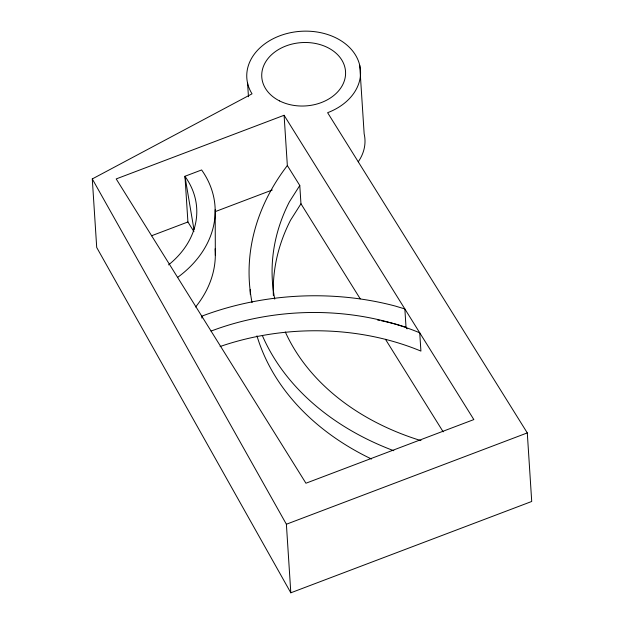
<?xml version="1.0" encoding="UTF-8"?>
<svg xmlns="http://www.w3.org/2000/svg" width="624" height="624" viewBox="0 0 624 624"><rect width="100%" height="100%" fill="white"/><g stroke="black" fill="none" stroke-linecap="round" stroke-linejoin="round"><path stroke-width="0.94" d="M284.092 115.276L473.842 419.578L305.939 483.226L116.197 178.924L284.092 115.276L287.344 165.555L299.777 185.492L289.372 201.88A250.318 189.205 -3.7 0 0 274.747 299.114M299.777 185.492L300.963 203.775L290.558 220.163A250.318 189.205 -3.7 0 0 273.367 295.565M92.282 178.932L252.034 93.834A56.963 43.056 -3.7 0 1 279.692 35.841A56.963 43.056 -3.7 0 1 355.282 54.694A56.963 43.056 -3.7 0 1 327.616 112.694L527.288 432.908L531.718 501.47L290.815 592.8L96.712 247.486L92.282 178.932L286.385 524.238L290.815 592.8M193.931 231.637L187.918 221.98L184.961 176.272L201.622 169.954A117.71 88.975 -3.7 0 1 177.512 277.469M151.546 235.771L187.918 221.98M215.413 211.552L272.282 189.992M286.385 524.238L527.288 432.908M407.059 328.864L406.029 327.218L396.287 324.293A247.634 187.177 -3.7 0 0 381.28 320.728M300.963 203.775L360.212 298.802M385.46 339.292L443.173 431.839M184.961 176.272L193.963 229.57M406.029 327.218L404.851 308.935L395.109 306.01A247.634 187.177 -3.7 0 0 201.778 316.181L201.903 318.1M359.72 65.309L364.159 133.864A56.963 43.056 -3.7 0 1 358.254 161.788M247.588 83.226L248.461 96.743M215.179 209.703L215.335 255.333M211.068 331.079A225.545 170.485 -3.7 0 1 419.734 332.803L420.911 351.086A225.545 170.485 -3.7 0 0 220.093 346.523M393.806 450.731A273.351 206.614 -3.7 0 1 262.345 335.548M252.049 302.609A273.351 206.614 -3.7 0 1 287.344 165.555M377.481 319.956A247.634 187.177 -3.7 0 1 379.384 320.338M420.982 440.63A250.318 189.205 -3.7 0 1 285.301 331.968M371.53 459.03A273.351 206.614 -3.7 0 1 256.948 335.837M250.294 294.333A273.351 206.614 -3.7 0 1 250.247 289.552M215.124 248.804A129.332 97.757 -3.7 0 1 195.601 306.985M185.351 176.904A99.302 75.052 -3.7 0 1 168.558 264.88M279.544 100.909A41.972 31.723 -3.7 0 0 345.423 75.933A41.972 31.723 -3.7 0 0 286.003 45.95A41.972 31.723 -3.7 0 0 279.544 100.909"/></g></svg>
